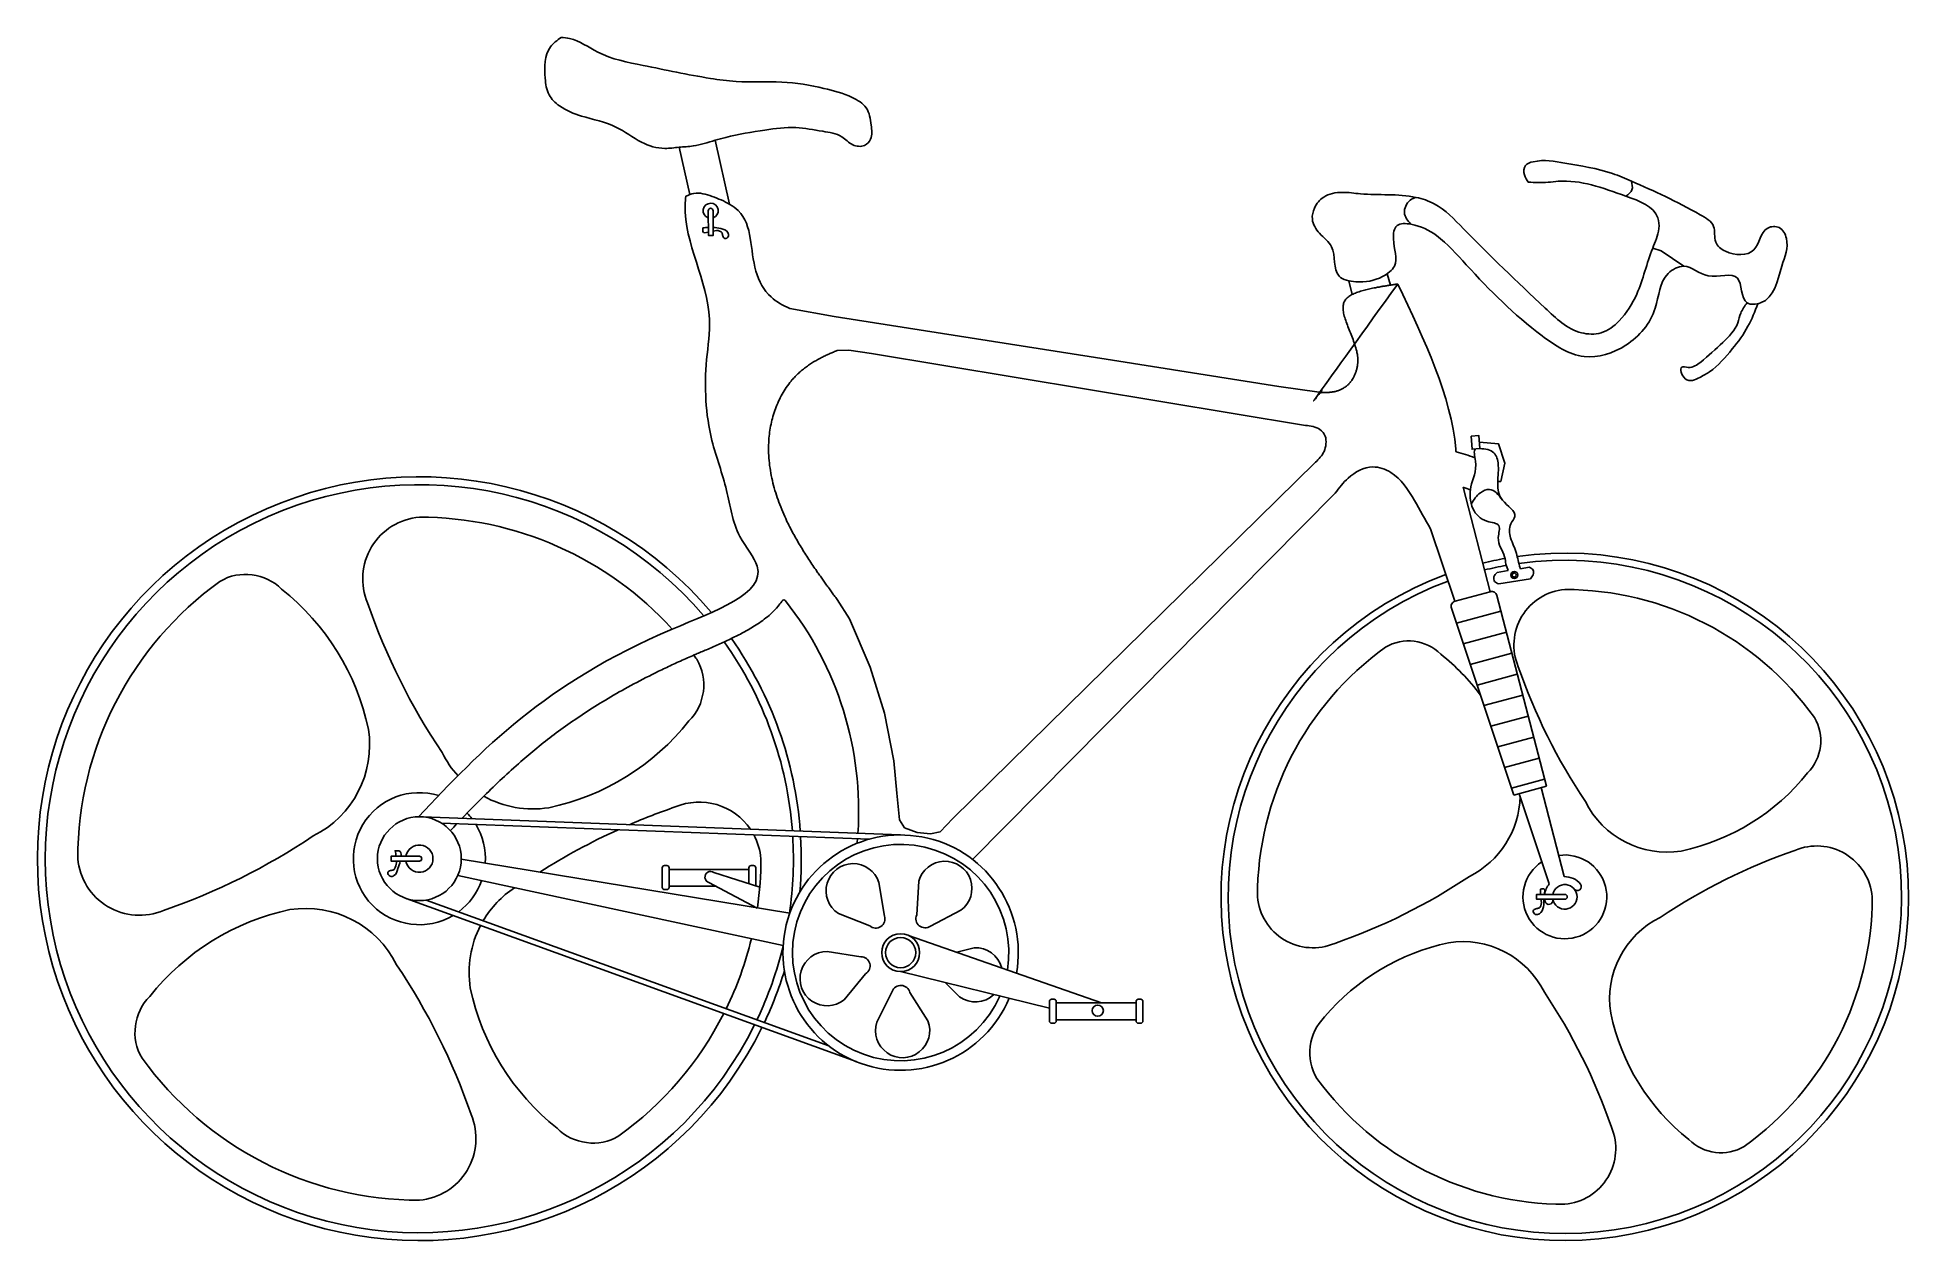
# Model space of a CAD drawing. Header units: millimetres. Extents: x -1409 to 317, y 0 to 1110.
import ezdxf

# ---------------------------------------------------------------- set-up
doc = ezdxf.new("R2010")
doc.units = ezdxf.units.MM
doc.layers.add('ceco.net 409', color=7, linetype='Continuous', lineweight=25)

msp = doc.modelspace()

# ---------------------------------------------------------------- linework, layer by layer
at = {"layer": 'ceco.net 409'}
for p, q in [((-807.1588433295547, 964.8214946004009), (-816.9677587792394, 1008.488305163861)), ((-770.3590740014624, 955.8399959412927), (-783.6432870652061, 1014.977952457994)), ((88.73868492394104, 912.8997938232205), (81.02678881323664, 915.3372567012993)), ((81.02678881326574, 915.3372567012993), (88.73868492394104, 912.8997938232205)), ((88.73868492394104, 912.8997938232205), (109.6033328980266, 898.7025706873974)), ((-199.1174445028009, 885.2881449849228), (-196.0692505501211, 872.6565718095226)), ((-163.9010416825186, 891.7848394017201), (-160.8845499939634, 881.2920179340726)), ((-670.9875469511026, 820.9407601644052), (-660.4436046791961, 821.1977033556032)), ((-660.4436046791961, 821.1977033556032), (-639.3557602930232, 818.2428401851794)), ((-639.3557602930232, 818.2428401851794), (-239.2682805471995, 751.9242641007004)), ((-230.0012522575853, 717.8994687551749), (-564.4913948353205, 389.2338454011187)), ((-93.84850180454669, 695.0055342217966), (-68.78044034485356, 598.519232372797)), ((-59.1582875563472, 700.2220368499111), (-61.87534676736686, 700.0219453861064)), ((-211.7810937886243, 689.5021074155811), (-546.19351202494, 351.4327246380708)), ((-101.5070056241821, 589.7139928294928), (-123.8190659545653, 656.4763913621282)), ((-54.38997008118895, 624.0603941939771), (-52.41511431757714, 617.9259190607816)), ((-659.8458173833205, 573.5283396000159), (-671.1899692990119, 591.2955510184402)), ((-101.2184107438079, 589.7916406679142), (-68.82216266609612, 598.5080067819217)), ((-62.68375058672973, 594.9370206592721), (-17.0116853530053, 419.1464562675537)), ((-640.8294670096657, 528.7869081330427), (-659.8458173833205, 573.5283396000159)), ((-46.98449253482977, 410.7966663652041), (-104.6615162478702, 583.3785071404272)), ((-99.99323471193202, 569.4100224846479), (-58.9225567500107, 580.4602856141137)), ((-93.64255458457046, 550.4074457912648), (-53.89314542946522, 561.1022152034566)), ((-87.2918744572089, 531.404869097867), (-48.86373410889064, 541.7441447927704)), ((-627.3339951417875, 486.4970610493619), (-640.8294670096657, 528.7869081330427)), ((-80.94119432984735, 512.4022924044693), (-43.83432278840337, 522.3860743820842)), ((-74.5905142025149, 493.3997157110716), (-38.80491146779968, 503.028003971398)), ((-618.7459529866755, 442.3685201877233), (-627.3339951417875, 486.4970610493619)), ((-68.23983407515334, 474.3971390176739), (-33.77550014725421, 483.6699335607409)), ((-61.88915394782089, 455.3945623242762), (-28.74608882670873, 464.3118631500693)), ((-616.2166212098382, 412.5909357273049), (-618.7459529866755, 442.3685201877233)), ((-55.53847382045933, 436.3919856308785), (-23.71667750619235, 444.9537927393685)), ((-49.18779369312688, 417.3894089374953), (-18.68726618561777, 425.5957223287114)), ((-46.98449253482977, 410.7966663652041), (-17.0116853530053, 419.1464562675537)), ((-21.82901626356761, 417.8044498031813), (-0.4927938211185392, 335.6818970799504)), ((-613.7522244092543, 388.1580858955567), (-616.2166212098382, 412.5909357273049)), ((-14.35858951765113, 328.9475193871331), (-42.16166765792877, 412.1402033323538)), ((-1053.574629048904, 390.8021639761137), (-612.5969279753335, 374.1189664422709)), ((-1036.172694262001, 385.1402319563203), (-641.4698219143902, 370.2077172951103)), ((-609.0130553958006, 380.7714001501881), (-613.7522244092543, 388.1580858955567)), ((-597.2599049981218, 376.4151484561444), (-609.0130553958006, 380.7714001501881)), ((-564.4913948353205, 389.2338454011187), (-576.0283764157502, 377.1727679499309)), ((-584.9380414683255, 375.0893308134691), (-597.2599049981218, 376.4151484561444)), ((-576.0283764157502, 377.1727679499309), (-584.9380414683255, 375.0893308134691)), ((-714.8080837268499, 302.0720683050749), (-1017.837441529991, 351.7131462140824)), ((-720.9208216474508, 272.2080724056432), (-1021.110794413107, 336.6730726471578)), ((-789.3583562224812, 330.3540019238135), (-744.7988749236101, 306.5923691910139)), ((-784.8788982714468, 339.5308491293108), (-742.5804720495071, 325.8533756987017)), ((-632.6445885319263, 330.4165928691073), (-627.4740372839442, 299.2776096172602)), ((-597.8010482523532, 300.3646244069387), (-595.9361725679482, 331.3675904962874)), ((-1068.632102823292, 315.5427167144808), (-653.7203108300164, 165.1607880400261)), ((-1050.056701491179, 314.1284723104764), (-678.7256820409384, 179.5420952559507)), ((-641.0942484462867, 290.4099450085923), (-670.0035430911812, 301.7639905779943)), ((-557.141376599262, 304.6912543617655), (-585.1585213258222, 290.1512928921584)), ((-605.3231318013568, 281.47031485966), (-427.4664671897772, 219.1387924894516)), ((-680.4426149703213, 266.5583379441669), (-649.2298938319145, 261.8533493890136)), ((-560.924156795576, 265.9102811109624), (-544.8933997395216, 270.0733505847747)), ((-645.0051203377079, 246.1594997452485), (-664.7369227033923, 222.1737197275943)), ((-475.3721756902814, 214.2725912668539), (-612.5969279753335, 248.1293944023782)), ((-634.480207971792, 201.3664274309122), (-620.3602366748673, 229.597567838995)), ((-604.128971898288, 228.7658999534906), (-587.4146017747116, 202.5878270865069)), ((-558.2758518034825, 224.9338658672059), (-571.5375804462528, 237.9990190654353))]:
    msp.add_line(p, q, dxfattribs=at)
for points in [[(-790.0317604198353, 949.928750716048), (-789.856754013832, 927.136387077102), (-785.4302246471343, 927.1703752587491), (-785.6049700820295, 949.928750716048)], [(-714.8842936995788, 859.6935671825195), (-673.8133026782889, 852.3072328274575), (-417.1739722611965, 812.0254276945489), (-263.6404613421182, 787.6473288671696), (-226.6961141681822, 782.4144022462424)], [(-78.83247561487951, 736.4480804867344), (-61.3208849428629, 735.0198585353501), (-55.26304966773023, 717.024840594182), (-59.1582875563472, 700.2220368499111)], [(-62.3912031983412, 616.3320186059243), (-52.41511431757714, 617.9259190607816)], [(-31.60361250752973, 610.4336631655864), (-61.02538007089123, 605.7328862117802)], [(-41.02719138605752, 619.7453911762013), (-32.96943563494025, 621.0327955597822)], [(-1056.495799310593, 354.4639150595467), (-1082.536090174195, 354.4639150595467), (-1082.536090174195, 350.0372552092304), (-1056.495799310593, 350.0372552092304)], [(-782.8653388768143, 326.8915582642803), (-826.2139251516201, 326.8915582642803), (-826.2139251516201, 342.3948992229271), (-752.5579445871117, 342.3948992229271), (-752.5579445871117, 329.0796568568185)], [(0, 319.238856546086), (-26.04029086360242, 319.238856546086), (-26.04029086360242, 314.8121966957842), (0, 314.8121966957842)]]:
    msp.add_lwpolyline(points, dxfattribs=at)
for points in [[(-86.46358711225912, 741.9052163627348), (-79.27334800970857, 742.4347246860852), (-78.39160322007956, 730.4614362874127), (-85.58184232263011, 729.9319279640622)], [(-45.11305351538617, 612.4947128701932), (-44.7558176169604, 614.4748823661337), (-46.29207675501769, 615.7743424772594), (-48.18557179143269, 615.0936330924909), (-48.54280768988704, 613.1134635965559), (-47.00654855180117, 611.8140034854247)], [(-469.0868554967456, 219.1387924894516), (-395.4308749322372, 219.1387924894516), (-395.4308749322372, 203.6354515308049), (-469.0868554967456, 203.6354515308049)]]:
    msp.add_lwpolyline(points, close=True, dxfattribs=at)
for points in [[(-830.499245345185, 345.9272943476535), (-828.2139251516201, 345.9272943476826, -0.4142135623740898), (-826.2139251516201, 343.9272943476826), (-826.2139251516201, 325.75164416607, -0.414213562373095), (-828.2139251516201, 323.75164416607), (-830.4992453451559, 323.75164416607, -0.4142135623726725), (-832.4992453451559, 325.75164416607), (-832.499245345185, 343.9272943476535, -0.414213562373095)], [(-473.3721756903105, 222.6711876141781), (-471.0868554967456, 222.6711876142072, -0.4142135623740898), (-469.0868554967456, 220.6711876142072), (-469.0868554967456, 202.4955374325946, -0.414213562373095), (-471.0868554967456, 200.4955374325946), (-473.3721756902814, 200.4955374325946, -0.4142135623726725), (-475.3721756902814, 202.4955374325946), (-475.3721756903105, 220.6711876141781, -0.414213562373095)], [(-391.1455547387595, 222.6711876141926), (-393.4308749322372, 222.6711876141926, 0.414213562373095), (-395.4308749322372, 220.6711876141926), (-395.4308749322372, 202.49553743258, 0.4142135623721005), (-393.4308749322372, 200.49553743258), (-391.1455547387595, 200.49553743258, 0.4142135623735175), (-389.1455547387595, 202.49553743258), (-389.1455547387595, 220.6711876141926, 0.414213562373095)]]:
    msp.add_lwpolyline(points, format="xyb", close=True, dxfattribs=at)
msp.add_lwpolyline([(-746.272624393634, 327.0472573652078), (-746.272624393634, 343.9272943476681, 0.414213562373095), (-748.272624393634, 345.9272943476681), (-750.5579445871117, 345.9272943476681, 0.414213562373095), (-752.5579445871117, 343.9272943476681), (-752.5579445871117, 329.0796568568185)], format="xyb", dxfattribs=at)
for centre, radius in [((-46.65347735016258, 613.9067357755412), 3.252477391715603), ((-1056.495799310593, 352.2505851343885), 38.66209341056928), ((-612.5969279753335, 265.5932956946635), 17.46390129227633), ((-612.5969279753335, 265.5932956946635), 13.94094489998437), ((-430.785740784253, 212.0739802780299), 5.18179750778029)]:
    msp.add_circle(centre, radius, dxfattribs=at)
for centre, radius, start, end in [((-787.7734053719905, 949.928750716048), 6.933048898774476, 288.6654865911599, 251.4302357032821), ((-787.818365250947, 949.928750716048), 2.213395168902935, 0, 180), ((-138.6039762332512, 574.6689051988651), 157.5737169450139, 69.28981569572277, 75.94612728398023), ((-1056.495799310593, 352.2505851343885), 352.2505851343681, 40.21220817731177, 333.7785242291746), ((-1056.495799310593, 352.2505851343885), 344.9889410945756, 40.55592150576778, 333.6453879270339), ((-138.6039762332512, 574.6689051988651), 128.3898624344589, 66.36976665905561, 69.59887765998617), ((-1051.556448071264, 610.3517385469167), 57.13599378151017, 94.9593549269376, 202.9107452548059), ((-1056.495799310593, 352.2505851343885), 315.0232457381974, 42.23589276838145, 90), ((0, 317.0255266209424), 317.0255266209367, 110.2582161928293, 97.96023956100493), ((3.570666352390287e-13, 317.0255266209426), 310.4900469851183, 110.2956648785123, 97.83304226811485), ((0, 317.0255266209424), 317.0255266209367, 100.0318181514786, 103.8023074265982), ((0, 317.0255266209424), 310.4900469851185, 100.0120060391236, 103.7862737740163), ((-1056.495799310593, 352.2505851343885), 315.0232457381974, 125.7141523168414, 180), ((-1216.584927264135, 567.7951110198192), 46.74893473719798, 45.07159931949938, 120.6084852428922), ((-1322.867363879428, 425.1613140434638), 224.24406970839, 11.94536406549385, 51.5971021947306), ((-539.9317984350782, 782.764422787528), 596.8857434878582, 199.033355121947, 213.8770106508221), ((-720.3529440874408, 588.8629002701928), 2, 38.41080861803063, 146.3812169108331), ((-963.0478636664047, 396.4307216261077), 311.727246730365, 356.1703359818206, 38.41080861868395), ((-99.91933559230529, 584.9633486561652), 5, 105.0590869837712, 198.4796794277535), ((-67.5230875145935, 593.6797147701727), 5, 14.5639940148101, 105.0590869837712), ((4.445416115398984, 549.3165646922134), 51.42239440335915, 94.9593549269376, 202.9107452548059), ((0, 317.0255266209424), 283.5209211643777, 35.71415231684139, 90), ((-1056.495799310593, 352.2505851343885), 352.2505851343681, 4.130208168560229, 35.21221381917925), ((-144.0802151582611, 511.0155999178533), 42.07404126347818, 45.07159932126878, 120.6084852410325), ((-840.9512734251621, 512.3397130879894), 46.74893473719798, 315.0715993194994, 30.60848524175011), ((-1056.495799310593, 352.2505851343885), 315.0232457381974, 35.71415231684139, 36.56237788166807), ((-1056.495799310593, 352.2505851343885), 344.9889410945756, 4.263302493078619, 35.42605419124723), ((0, 317.0255266209424), 283.5209211643777, 125.7141523181953, 180), ((-239.73440811201, 382.6451826391567), 201.819662737551, 36.66961180161742, 51.59710219655529), ((464.907600787963, 704.487980508784), 537.1971691390725, 199.033355121947, 213.8770106508221), ((-1195.950193940167, 457.0804020042997), 93.60010522270503, 296.4231968071097, 8.90854115943131), ((-983.5850704014883, 618.6221497032384), 224.24406970839, 281.9453640656664, 321.597102195384), ((193.9900732969109, 461.105741779189), 42.07404126347818, 315.0715993194994, 30.60848524175011), ((-951.665982440667, 491.704979763992), 93.60010522270503, 206.4231968074807, 222.3902550241416), ((65.6196560182143, 556.7599347329233), 201.819662737551, 281.9453640656664, 321.597102195384), ((-1056.495799310593, 352.2505851343885), 60.91342733827835, 72.87071609749643, 300.6981364500014), ((-951.665982440667, 491.704979763992), 93.60010522270503, 240.9645590164955, 278.9085411586076), ((-625.9819616574969, -164.3134157411114), 596.8857434878582, 109.0333551219469, 113.3750201931005), ((-798.3946458981081, 347.3112338950887), 57.13599378151017, 34.11777082972624, 112.9107452552494), ((-125.5089551666752, 411.3723618038639), 84.24009470043451, 296.4231968071097, 358.7461981694769), ((94.3468351829215, 442.5344817875884), 84.24009470043451, 206.4231968074807, 278.9085411586076), ((-1056.495799310593, 352.2505851343885), 60.91342733827835, 37.19792131537552, 43.67682877699585), ((-1056.495799310593, 352.2505851343885), 60.91342733827835, 356.0841266209884, 31.34928766436354), ((-1487.009636963776, 868.814586009903), 596.8857434878582, 289.033355121947, 303.8770106505946), ((-1056.495799310593, 352.2505851343885), 12.59132544545141, 190.1241760686693, 169.8758239313307), ((-625.9819616574969, -164.3134157411114), 596.8857434878582, 114.4664884760163, 122.362979406564), ((-798.3946458981081, 347.3112338950887), 57.13599378151017, 4.959354927768263, 28.1171550642744), ((-612.5969279753335, 265.5932956946635), 108.5256707475772, 349.9068408973749, 337.1520857304241), ((-1056.495799310593, 352.2505851343885), 344.9889410945756, 351.6465507580126, 3.428301780744984), ((-612.5969279753335, 265.5932956946635), 99.79370912049312, 350.7216258496746, 336.3581879977581), ((-1056.495799310593, 352.2505851343885), 352.2505851343681, 354.999620210517, 3.312606321167492), ((-963.0478636664047, 396.4307216261077), 311.727246730365, 354.4735714365479, 355.2506899427673), ((232.2910380712419, 312.580110505558), 51.42239440335915, 4.959354927768263, 112.9107452552494), ((-1314.596952723106, 357.1899363737175), 57.13599378151017, 184.9593549277683, 292.9107452552494), ((-1056.495799310593, 352.2505851343885), 2.213329925158178, 270, 90), ((-1056.495799310593, 352.2505851343885), 315.0232457381974, 351.7369155571376, 0), ((-656.3934904490598, 322.7001068722893), 24.97107323306142, 18.0000000008533, 236.9730985184412), ((-571.8190051795973, 324.8932769750536), 24.97107323306142, 306.0000000008819, 164.9730985182906), ((0, 317.0255266209424), 38.66209341056467, 123.2233458008833, 98.30598444779307), ((387.4624538878561, -147.8820741670061), 537.1971691390725, 109.0333551219469, 123.8770106505946), ((-1056.495799310593, 352.2505851343885), 60.91342733827835, 306.5478349816031, 340.5222115443269), ((-787.9128104391275, 335.3300870115054), 5.18179750778029, 54.16209233139392, 253.8014926488117), ((-387.4624538878561, 781.9331274089054), 537.1971691390725, 289.0333551203706, 303.877010651979), ((0, 317.0255266209424), 18.66287771094783, 140.2970188663926, 173.1889586481996), ((0, 317.0255266209424), 11.33219290090627, 191.2630362500555, 168.7369637499445), ((0, 317.0255266209424), 18.66287771094783, 38.74541090462545, 91.51307256142275), ((11.57790545161697, 326.5555215237982), 3.673159771083051, 215.8332690981332, 35.83326909648103), ((-917.0414046810183, 247.4207682645065), 93.60010522270503, 123.5451856750912, 149.3699426459458), ((-232.291038071271, 321.4709427363414), 51.42239440335915, 184.9593549277683, 292.9107452537134), ((0, 317.0255266209424), 18.66287771094783, 186.8110413518004, 192.9419843727819), ((-14.70766762370476, 313.6456765601033), 3.57185808454952, 192.9419843735945, 12.9419843727819), ((0, 317.0255266209424), 2.213329925150902, 270, 90), ((0, 317.0255266209424), 283.5209211643777, 305.7141523168414, 0), ((-1129.406528219639, 85.87902056555322), 224.24406970839, 101.9453640656664, 141.597102195384), ((-1161.325616180489, 212.7961905047996), 93.60010522270503, 26.4231968074807, 98.90854115860759), ((-635.4777274617809, 296.6770530359208), 8.415577876518816, 228.1336149681097, 18.00000000006035), ((-590.1050738911727, 296.9596384117322), 8.415577876518816, 156.1336149687253, 305.9999999995328), ((125.508955166646, 222.6786914380646), 84.24009470043451, 116.4231968071097, 188.9085411594313), ((-917.0414046810183, 247.4207682645065), 93.60010522270503, 152.4704989137985, 188.9085411594313), ((-1056.495799310593, 352.2505851343885), 315.0232457381974, 333.9460499116614, 346.4610128509401), ((-1056.495799310593, 352.2505851343885), 344.9889410945756, 334.4803917252459, 346.5842841643065), ((-680.4426149702631, 241.5872647111246), 24.97107323306142, 90, 308.9730985190225), ((-649.2298938318854, 253.4377715125156), 8.415577876518816, 300.1336149677419, 90), ((-543.5982232232345, 245.1358884805231), 24.97107323306142, 14.44139845968476, 92.97309851745648), ((-63.44558838839293, 71.87156080483692), 207.5742823813866, 102.2228411548847, 139.63171454967), ((-94.34683518286329, 191.5165714543109), 84.24009470043451, 26.4231968074807, 98.90854115860759), ((-1573.059800186107, -78.26325251875096), 596.8857434878582, 19.03335512194693, 33.87701065082206), ((-1056.495799310593, 352.2505851343885), 352.2505851343681, 334.5961289733827, 342.9078373376262), ((-1272.040325195965, 192.1614571808168), 46.74893473719798, 135.0715993194994, 210.6084852417501), ((-790.1242347416992, 279.3398562252987), 224.24406970839, 191.9453640654938, 231.5971021947306), ((-612.3565464970306, 226.9970112576848), 8.415577876518814, 12.13361496696251, 162.0000000007326), ((-543.5982232232345, 245.1358884805231), 24.97107323306142, 234.0000000004671, 313.0816039842351), ((-464.907600787963, -70.4369272668846), 537.1971691390725, 19.03335512194693, 33.87701065082206), ((-1056.495799310593, 352.2505851343885), 315.0232457381974, 305.7141523168414, 333.0306038888675), ((239.7344081119809, 251.4058706028154), 201.819662737551, 191.9453640654938, 231.5971021947306), ((-610.7313060545712, 193.6499414341524), 24.97107323306142, 162.0000000007326, 20.97309851762447), ((-188.4980272437679, 173.3019108088483), 46.74893473719798, 135.0715993194994, 210.6084852417501), ((-1056.495799310593, 352.2505851343885), 315.0232457381974, 215.7141523168414, 270), ((0, 317.0255266209424), 283.5209211643777, 216.2194496943825, 270), ((-1061.435150549922, 94.14943172188941), 57.13599378151017, 274.9593549269376, 22.91074525480595), ((-896.4066713569919, 136.7060592489725), 46.74893473719798, 225.0715993194994, 300.6084852428922), ((-4.445416115398984, 84.73448854971502), 51.42239440335915, 274.9593549269376, 22.91074525480595), ((144.080215158232, 123.0354533240898), 42.07404126347818, 225.0715993194994, 300.6084852428922)]:
    msp.add_arc(centre, radius, start, end, dxfattribs=at)
for points in [[(-925.8202835234697, 1109.768790655915), (-917.8713509219233, 1108.723777803418), (-891.932739316253, 1096.183755344842), (-850.1120846351841, 1083.936902223344), (-788.1053464589058, 1072.003544172854), (-764.3631393442629, 1069.182044610134), (-722.1082194597984, 1068.55503250628), (-683.3531622784794, 1062.792648519317), (-657.3096186423791, 1054.307604478367), (-644.2878869819979, 1044.691193413542), (-639.7585418715607, 1028.852428431666), (-640.324725069484, 1015.842026104758), (-645.9863562604878, 1010.185322756821), (-656.7434756020666, 1010.750973325878), (-666.9344117458386, 1018.104694266789), (-684.4854885165987, 1023.195725083759), (-709.3966657568526, 1026.58976026965), (-737.7048618693079, 1024.327070145722), (-773.9393416491803, 1017.539021735807), (-783.6432870652061, 1014.977952457994), (-803.9460070400673, 1009.619650225824), (-816.9677587792394, 1008.488305163861), (-829.9895105184405, 1007.356960101897), (-851.5037492017436, 1013.013663449834), (-875.2336078283552, 1027.073844360479), (-906.884328834858, 1037.245012894462), (-927.2444356570777, 1046.67648284098), (-936.8692287605954, 1056.847673336844), (-940.4722713542287, 1072.126632793894), (-935.5790225845994, 1100.975401608361), (-925.8202835234697, 1109.768790655915)], [(-33.70217633424909, 976.1885288275225), (-15.42444625712233, 976.1885288275225), (-6.142037574201822, 977.0490288186847), (56.37801620800747, 963.2564975230925), (85.7940825286496, 943.4249172675773), (86.74646218126873, 933.4337484254938), (81.02678881323664, 915.3372567012993), (66.27054059601505, 873.0109968023171), (50.08024713213672, 848.2709879062895), (33.41380399974878, 837.3282760370785), (15.31879138833028, 837.3282760370785), (-18.25222994733485, 860.1652208407468), (-93.54568026709603, 933.349392786593), (-120.4919284996868, 956.3322524210234), (-137.2511760417256, 962.2421324951283), (-188.5148299871362, 965.5253918823873), (-205.2740775291168, 966.8387132068165), (-222.3619755635445, 962.5704628262465), (-230.9058844230021, 952.3923323715426), (-232.8775865888165, 942.2142019168678), (-226.305299579748, 929.0811424060666), (-215.1240076978575, 916.6977328209177), (-208.2316106990329, 889.68194191168), (-192.7868044956995, 884.4287224997097), (-168.0580636175291, 889.2548709004041), (-157.2001484870561, 898.8809891228302), (-158.1177114269522, 923.9394015733851), (-154.753300594748, 936.1630190099095), (-141.9072989630804, 937.3853741649946), (-118.356302664557, 926.9953114229866), (-90.87037530599628, 900.1298742471408), (-20.8712338343903, 834.473668917577), (17.69970036225277, 815.4428742605523), (56.27063455880852, 825.9098036352516), (83.41317355478532, 860.1652208407468), (95.3177987394738, 892.0417914593418), (109.6033328980266, 898.7025706873974), (132.2220886228315, 889.9008361196902), (159.1265126267681, 887.7598588181863), (168.1740390112682, 864.9229140145326), (180.5548138645536, 864.9229140145326), (200.0783959549153, 898.7025706873974), (204.3640642340179, 924.3941226105526), (197.6974468233238, 934.3852914526215), (187.2213911175204, 933.9095089581242), (174.3644264378818, 913.9271932358533), (148.1742670946405, 912.4998896760953), (139.1267808678094, 921.0637329965393), (137.2220215625421, 935.3368344797491), (124.8412467092567, 946.2795243870787), (61.35035300513846, 977.2306895675283), (44.00202011919464, 984.2198840403871), (0, 993.8862364954257), (-29.10881987423636, 995.1195945190848), (-36.38161753691384, 991.4863503722445), (-37.33857516557327, 983.0725507188181), (-33.70217633421998, 976.1885288275371)], [(61.35035300513846, 977.2306895675283), (61.92989644643967, 969.2278818843624), (56.37801620821119, 963.2564975230343)], [(-810.861642254109, 963.2687412795931), (-811.3307643279259, 955.3000213914202), (-788.8763539281208, 850.0049893305259), (-791.5154366575589, 812.5954047569539), (-786.607904508448, 737.9220388396207), (-773.1051716753282, 691.9200179154577), (-760.7787626351928, 649.3369372605375), (-744.9570184820041, 621.9420195394632), (-823.2577376559784, 564.0043382322328), (-1057.193478160334, 390.9063830321247)], [(-141.9072989630804, 937.3853741649946), (-148.0244387726707, 948.0810586386215), (-146.8009947476967, 954.1928563758993), (-142.5190209755674, 959.6934984975524), (-137.2511760417256, 962.2421324951283)], [(168.1740390112682, 864.9229140145326), (162.2113054997462, 855.4799360349571), (159.5739495507441, 846.5866423268017), (145.7278609368659, 828.4706484464841), (125.2884025294625, 810.3546765280771), (113.7500154300651, 805.4139529208769), (107.8159545054368, 805.743337422944), (111.1126594810921, 794.8737367023859), (124.629053502751, 796.1912747106253), (133.5301248108735, 801.4613608580112), (154.4641050276987, 822.3771077357815), (168.9156309764076, 843.2871311372), (178.0056122875831, 864.1379031422257)], [(-239.2682805471995, 751.9242641007004), (-225.875853298523, 748.0881579292036), (-221.0788572189049, 742.0340540901962), (-220.321443126013, 734.9709329446923), (-222.088742676191, 727.9078337611281), (-230.0012522575853, 717.8994687551749)], [(-123.8190659545944, 656.4763913621864), (-138.7389788956789, 682.7045122967829), (-160.555300251377, 708.5649183939968), (-177.1651659073832, 713.5826774438901), (-199.7937672229018, 703.2790325001988), (-211.7810937886243, 689.5021074155811)], [(-86.27480465525878, 679.4020442837791), (-77.86969756855979, 689.8261199385743), (-69.57009291372378, 692.8015828793577), (-57.58321454914403, 682.9713186178706)], [(-62.39120319834119, 616.3320186059244), (-65.43914261894444, 612.3035947724582), (-64.81427602537235, 607.965068950491), (-61.02538007089125, 605.7328862117804)], [(-32.96943563494023, 621.0327955597824), (-29.12056776891993, 618.3445758236372), (-29.2720906601017, 614.0953541033126), (-31.60361250752975, 610.4336631655866)]]:
    msp.add_spline(points, degree=3, dxfattribs=at)
for points, knots in [([(-810.861642254109, 963.2687412795931), (-808.3866099238512, 964.3604849969561), (-800.5894499538699, 967.7998341749189), (-785.8625672889175, 963.1725838396524), (-772.4229827188828, 957.6198022212775), (-748.2811754946015, 940.7203820034483), (-753.0742581887462, 902.7184871106292), (-735.517478579015, 870.2132788246236), (-721.049364343693, 862.7332772395166), (-714.8842936995497, 859.6935671825195)], [0, 0, 0, 0, 7.962626633419768, 25.08487379444587, 42.93008045647577, 52.65448777640853, 110.8053950001107, 138.3998888522281, 158.6825645791934, 158.6825645791934, 158.6825645791934, 158.6825645791934]), ([(-789.8793014045223, 930.0728985941096), (-792.4137933423044, 929.446807083441), (-795.428093872004, 929.0775393600052), (-795.0496967992221, 932.9174762428156), (-794.9230857408838, 934.2023130126036)], [48.90181605659038, 48.90181605659038, 48.90181605659038, 48.90181605659038, 55.6299693439656, 59.01323354263204, 59.01323354263204, 59.01323354263204, 59.01323354263204]), ([(-785.485766703554, 934.4040233107517), (-783.1945997510338, 934.3033913713298), (-778.3786733718589, 933.7589867698698), (-772.1448701036861, 931.5787372590421), (-770.6058435942105, 926.0706019203062), (-774.8790369129856, 922.9226867373218), (-777.0084276379494, 926.6013922905258), (-776.9156754411815, 929.5991833833396), (-780.0602187975892, 931.9754847431323), (-783.3474458623095, 931.6394957379671), (-785.4610655775177, 931.1870150858012)], [9.557436298725772, 9.557436298725772, 9.557436298725772, 9.557436298725772, 16.43581141486575, 23.87407778917947, 27.46238942853981, 31.40106137190393, 34.57177611341781, 37.43390777178142, 40.22645137559627, 45.26618013651595, 45.26618013651595, 45.26618013651595, 45.26618013651595]), ([(-226.6961141682114, 782.4144022462424), (-221.7594358483329, 782.2422291025869), (-213.0259764851071, 781.92427247655), (-200.5742248430615, 787.4331898870296), (-191.989492282999, 799.497929449717), (-187.7385365690861, 827.4008099875355), (-219.2831355067028, 867.8309345407906), (-177.5983364230196, 878.833478702858), (-161.7024276313023, 881.1852320913895), (-154.0584120170388, 882.3161419285316)], [652.9494641054937, 652.9494641054937, 652.9494641054937, 652.9494641055803, 667.6082500162853, 678.9055804518304, 692.2212591421571, 709.9605653944249, 763.037333835038, 789.2747023081168, 813.5792891427955, 813.5792891427955, 813.5792891427955, 813.5792891427955]), ([(-100.3397021063138, 727.5260986750218), (-100.3397021063138, 727.5260986750218), (-103.9951229706057, 776.8906321735121), (-129.3770694070554, 830.3410684633418), (-154.0584120170388, 882.3161419285316)], [439.9851322342965, 439.9851322342965, 439.9851322342965, 439.9851322342965, 444.8182925959588, 615.0841151235824, 615.0841151235824, 615.0841151235824, 615.0841151235824]), ([(-671.1899692990119, 591.2955510184402), (-692.4705217240844, 620.4623862406006), (-725.1127561078174, 665.2000886245805), (-739.6198676419444, 740.9814617451921), (-718.6369344882551, 797.4060665437864), (-685.4508309670491, 815.4966764153069), (-670.9875469511026, 820.9407601644052)], [0, 0, 0, 0, 106.7801975354046, 163.8234496086796, 225.517066055502, 271.8237579691985, 271.8237579691985, 271.8237579691985, 271.8237579692774]), ([(-54.38997008118895, 624.0603941939771), (-54.67583919689059, 626.2562814058911), (-55.7811326130759, 634.7465293709829), (-64.2444817777432, 644.6479073126975), (-57.52751656368491, 661.8755160248838), (-75.31717566822772, 662.4977739487076), (-87.23860119003803, 674.9305651656177), (-88.46308910247171, 697.7843044814072), (-79.16822693112772, 711.983801269671), (-84.76676269902964, 728.9931394785817), (-81.98672277136939, 730.1966821257083)], [0, 0, 0, 0, 6.589646161936195, 25.47841693036776, 36.41242262761027, 48.15170650216604, 65.51899318441511, 85.79926841588151, 109.7753184746736, 121.0448950655725, 121.0448950655725, 121.0448950655725, 121.0448950655725]), ([(-78.39160322007956, 730.4614362874127), (-73.34214060075465, 730.1923842965625), (-64.21564752439735, 729.08601692706), (-58.65632394107524, 708.0567029604281), (-67.90559202575241, 685.6105705253431), (-41.46104208289762, 671.1881404010637), (-52.09553860037704, 659.7800272816385), (-50.58042261883384, 646.8881137137942), (-44.9635465714673, 636.7629392895906), (-43.19202132857754, 627.3646538897592), (-41.97462559284759, 623.1372903284791), (-41.02719138605752, 619.7453911762013)], [124.6497500354731, 124.6497500354731, 124.6497500354731, 124.6497500354915, 138.1434075940637, 149.5856453594879, 182.7955968691668, 201.8154446771783, 209.5251729185719, 222.4860839292867, 237.7793148858534, 244.3195461915257, 250.9849688742907, 250.9849688742907, 250.9849688742907, 250.9849688742907]), ([(-722.0184236462228, 589.9702294168965), (-722.1206724992662, 589.8164419227542), (-722.2233793395571, 589.663643400243), (-723.4110092394985, 587.9154491641675), (-724.5434059422696, 586.4266548189626), (-727.4678617982136, 582.9034763714299), (-729.2972901495232, 580.983906425754), (-733.0314595628588, 577.4305424734048), (-734.9375170121202, 575.7965189815441), (-738.8106571830867, 572.7236610481486), (-740.778337952419, 571.285102406182), (-744.7722330882389, 568.5432365867455), (-746.7986652911059, 567.2402164848463), (-752.2017080849619, 563.9404346209922), (-755.6260957107879, 562.0220611616387), (-762.6039335737005, 558.337140239164), (-766.1572911842668, 556.5717013158282), (-773.3482421775989, 553.1398501761287), (-776.9856684834231, 551.4739300050132), (-784.2829394104483, 548.2100533784833), (-787.9426772469305, 546.6123054191266), (-794.8548258977244, 543.6198610526335), (-798.1119744561729, 542.2206910021341), (-803.4501618272625, 539.9172839186358), (-805.5601773868548, 539.0040645682602), (-809.844061634416, 537.1344080898416), (-812.0060028342996, 536.181566879517), (-816.2911250237958, 534.2681137856707), (-818.4114413710777, 533.3095338635903), (-824.7069902453804, 530.4283820510027), (-828.8168203721871, 528.5004001806083), (-840.8954564475571, 522.695928146306), (-848.6133743473329, 518.7989529263432), (-870.8508903917682, 507.0336485577573), (-884.4539099054527, 499.0918069695472), (-909.6923962570145, 483.0339519606641), (-921.328345293412, 474.9178991881781), (-943.1146726175502, 458.506880504181), (-953.2655032398761, 450.2113920633856), (-974.7597183627659, 431.4960357707751), (-985.8453676063509, 421.0226416037913), (-1003.554106988217, 403.4646993432107), (-1010.377909932053, 396.4798901709728), (-1017.164534378797, 389.424686611339)], [399.711625517063, 399.711625517063, 399.711625517063, 399.711625517063, 400.0401702547052, 400.0401702547052, 403.4947755732446, 403.4947755732446, 408.7359656377544, 408.7359656377544, 413.9771557022641, 413.9771557022641, 419.2183457667738, 419.2183457667738, 424.4595358312836, 424.4595358312836, 432.9995121937266, 432.9995121937266, 441.5394885561697, 441.5394885561697, 450.0794649186127, 450.0794649186127, 458.6194412810557, 458.6194412810557, 466.3242158618307, 466.3242158618307, 471.452345331991, 471.452345331991, 476.9016291949274, 476.9016291949274, 482.3509130578637, 482.3509130578637, 493.2494807837363, 493.2494807837363, 515.0466162354816, 515.0466162354816, 558.6408871389721, 558.6408871389721, 602.2351580424626, 602.2351580424626, 645.829428945953, 645.829428945953, 699.3974661054268, 699.3974661054268, 734.1694351543664, 734.1694351543664, 734.1694351543664, 734.1694351543664]), ([(-1077.594265757885, 350.0372552092158), (-1077.646720230288, 348.0517902683059), (-1078.14404863579, 345.199230450613), (-1080.128718425869, 341.4204661654367), (-1083.201382096857, 341.6460097438248), (-1086.850560922147, 339.5127019507636), (-1083.766488401103, 335.209705797155), (-1078.160383924725, 336.7872013489978), (-1076.670788578223, 341.9595111650415), (-1074.745195601892, 347.6885392732511), (-1074.127274016442, 350.0372552092304)], [68.28612629498036, 68.28612629498036, 68.28612629498036, 68.28612629498036, 74.24546657875976, 76.87173208805807, 79.73386374641308, 82.90457848792607, 86.84325043119563, 90.43156207062252, 97.86982844494543, 103.4458335190681, 103.4458335190681, 103.4458335190681, 103.4458335190681]), ([(-1073.270821782906, 354.4639150595322), (-1073.028606809443, 357.0597898709821), (-1073.731316483201, 359.9615567926667), (-1077.578754179005, 359.6135948904994), (-1078.814637366449, 359.5018217316392), (-1078.468083522108, 357.8218301965826), (-1078.121529677766, 356.1418386615405), (-1077.885456676915, 354.4639150595758)], [48.31224617436047, 48.31224617436047, 48.31224617436047, 48.31224617436047, 55.46123769442124, 58.84440216537837, 58.84440216537837, 58.84440216537837, 63.86491683150088, 63.86491683150088, 63.86491683150088, 63.86491683150088]), ([(-19.37969710567268, 314.8121966957842), (-19.33741071820259, 312.6115692177846), (-19.2817886947596, 307.7216375747521), (-21.76030268229079, 301.4951138843317), (-27.24834248056868, 299.9969558894227), (-30.37047968161642, 304.2913076972909), (-26.67246662621619, 306.4026489147509), (-23.68096253316617, 306.2538603595603), (-21.05389734415803, 309.8040707148321), (-21.78658124135109, 312.8154913106555), (-22.04391854576534, 314.8121966957842)], [12.85839591600456, 12.85839591600456, 12.85839591600456, 12.85839591600456, 19.81935388704314, 27.2576202613534, 30.84593190075149, 34.78460384403697, 37.95531858554997, 40.81745024390499, 43.60999384772983, 49.54649173867627, 49.54649173867627, 49.54649173867627, 49.54649173868781]), ([(-22.31883805588586, 319.2388565460715), (-22.34711495169904, 320.910673493694), (-22.33297650376335, 322.5937183559581), (-22.31883805585676, 324.2767632181931), (-20.93614117300604, 324.5235972028167), (-17.49280726822326, 325.1382885633502), (-18.79324565423303, 321.160677093736), (-19.13729147915728, 319.238856546086)], [53.98168036684139, 53.98168036684139, 53.98168036684139, 53.98168036684139, 59.01958703894844, 59.01958703894844, 59.01958703894844, 62.40275150990557, 67.44469095935507, 67.44469095935507, 67.44469095935507, 67.44469095937677])]:
    msp.add_open_spline(points, degree=3, knots=knots, dxfattribs=at)
for points in [[(-794.9490618972923, 934.2021135601099), (-793.2725064269325, 934.2933499410283), (-791.5959509565728, 934.3845863219467), (-789.9127451611275, 934.4285235165007)], [(-1021.794177593838, 384.5962597027974), (-1023.817164140404, 382.4802043165255), (-1025.839057083998, 380.3579411021783), (-1027.862769728847, 378.2295590143767)]]:
    msp.add_open_spline(points, degree=3, dxfattribs=at)

doc.saveas('drawing.dxf')
